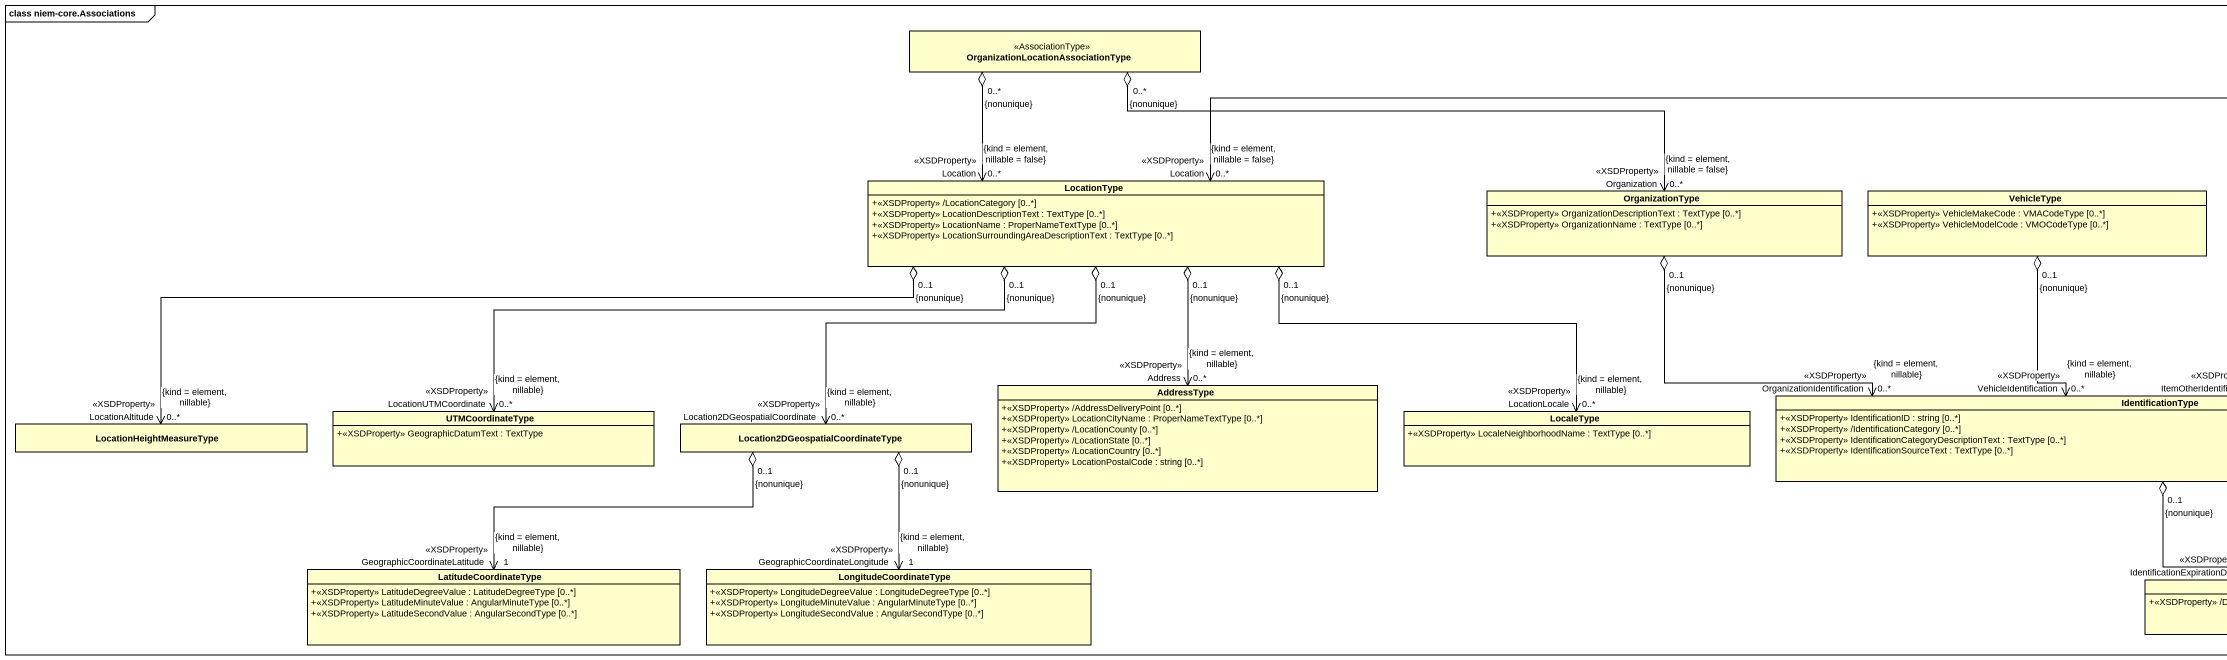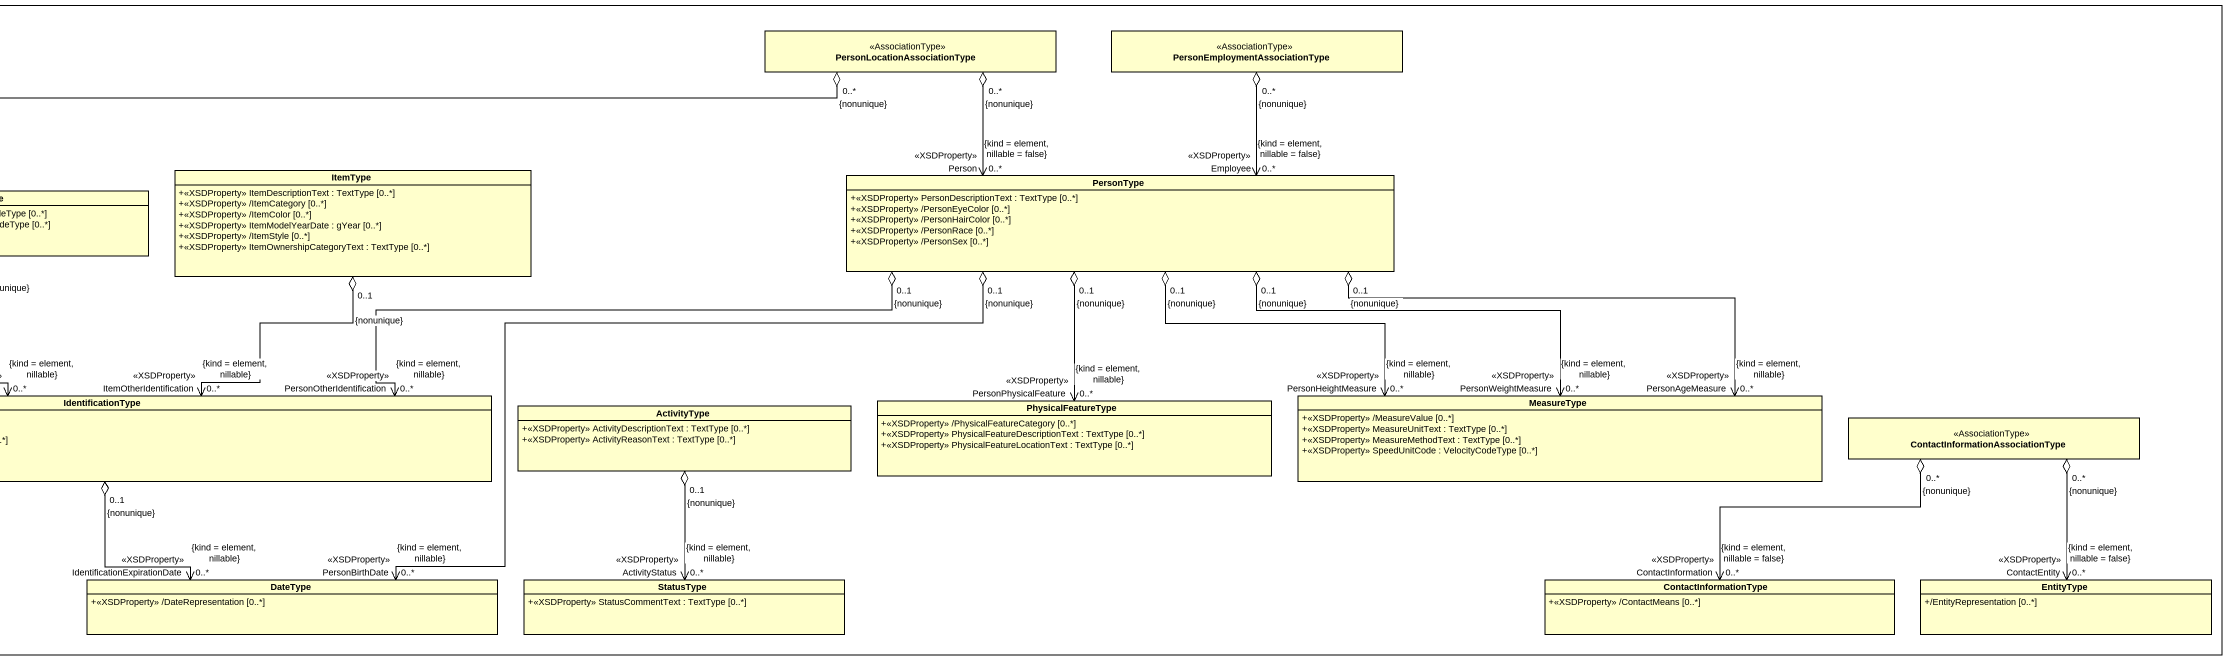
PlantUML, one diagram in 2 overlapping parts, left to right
@startuml
mainframe class niem-core.Associations
hide circle
hide empty members
skinparam classAttributeIconSize 0
class "OrganizationLocationAssociationType" as OrganizationLocationAssociat <<AssociationType>>
class "PersonLocationAssociationType" as PersonLocationAssociationTyp <<AssociationType>>
class "PersonEmploymentAssociationType" as PersonEmploymentAssociationT <<AssociationType>>
class LocationType {
  +<<XSDProperty>> /LocationCategory [0..*]
  +<<XSDProperty>> LocationDescriptionText : TextType [0..*]
  +<<XSDProperty>> LocationName : ProperNameTextType [0..*]
  +<<XSDProperty>> LocationSurroundingAreaDescriptionText : TextType [0..*]
}
class OrganizationType {
  +<<XSDProperty>> OrganizationDescriptionText : TextType [0..*]
  +<<XSDProperty>> OrganizationName : TextType [0..*]
}
class VehicleType {
  +<<XSDProperty>> VehicleMakeCode : VMACodeType [0..*]
  +<<XSDProperty>> VehicleModelCode : VMOCodeType [0..*]
}
class ItemType {
  +<<XSDProperty>> ItemDescriptionText : TextType [0..*]
  +<<XSDProperty>> /ItemCategory [0..*]
  +<<XSDProperty>> /ItemColor [0..*]
  +<<XSDProperty>> ItemModelYearDate : gYear [0..*]
  +<<XSDProperty>> /ItemStyle [0..*]
  +<<XSDProperty>> ItemOwnershipCategoryText : TextType [0..*]
}
class PersonType {
  +<<XSDProperty>> PersonDescriptionText : TextType [0..*]
  +<<XSDProperty>> /PersonEyeColor [0..*]
  +<<XSDProperty>> /PersonHairColor [0..*]
  +<<XSDProperty>> /PersonRace [0..*]
  +<<XSDProperty>> /PersonSex [0..*]
}
class AddressType {
  +<<XSDProperty>> /AddressDeliveryPoint [0..*]
  +<<XSDProperty>> LocationCityName : ProperNameTextType [0..*]
  +<<XSDProperty>> /LocationCounty [0..*]
  +<<XSDProperty>> /LocationState [0..*]
  +<<XSDProperty>> /LocationCountry [0..*]
  +<<XSDProperty>> LocationPostalCode : string [0..*]
}
class LocationHeightMeasureType
class UTMCoordinateType {
  +<<XSDProperty>> GeographicDatumText : TextType
}
class "Location2DGeospatialCoordinateType" as Location2DGeospatialCoordina
class LocaleType {
  +<<XSDProperty>> LocaleNeighborhoodName : TextType [0..*]
}
class IdentificationType {
  +<<XSDProperty>> IdentificationID : string [0..*]
  +<<XSDProperty>> /IdentificationCategory [0..*]
  +<<XSDProperty>> IdentificationCategoryDescriptionText : TextType [0..*]
  +<<XSDProperty>> IdentificationSourceText : TextType [0..*]
}
class ActivityType {
  +<<XSDProperty>> ActivityDescriptionText : TextType [0..*]
  +<<XSDProperty>> ActivityReasonText : TextType [0..*]
}
class PhysicalFeatureType {
  +<<XSDProperty>> /PhysicalFeatureCategory [0..*]
  +<<XSDProperty>> PhysicalFeatureDescriptionText : TextType [0..*]
  +<<XSDProperty>> PhysicalFeatureLocationText : TextType [0..*]
}
class MeasureType {
  +<<XSDProperty>> /MeasureValue [0..*]
  +<<XSDProperty>> MeasureUnitText : TextType [0..*]
  +<<XSDProperty>> MeasureMethodText : TextType [0..*]
  +<<XSDProperty>> SpeedUnitCode : VelocityCodeType [0..*]
}
class "ContactInformationAssociationType" as ContactInformationAssociatio <<AssociationType>>
class LatitudeCoordinateType {
  +<<XSDProperty>> LatitudeDegreeValue : LatitudeDegreeType [0..*]
  +<<XSDProperty>> LatitudeMinuteValue : AngularMinuteType [0..*]
  +<<XSDProperty>> LatitudeSecondValue : AngularSecondType [0..*]
}
class LongitudeCoordinateType {
  +<<XSDProperty>> LongitudeDegreeValue : LongitudeDegreeType [0..*]
  +<<XSDProperty>> LongitudeMinuteValue : AngularMinuteType [0..*]
  +<<XSDProperty>> LongitudeSecondValue : AngularSecondType [0..*]
}
class DateType {
  +<<XSDProperty>> /DateRepresentation [0..*]
}
class StatusType {
  +<<XSDProperty>> StatusCommentText : TextType [0..*]
}
class ContactInformationType {
  +<<XSDProperty>> /ContactMeans [0..*]
}
class EntityType {
  +/EntityRepresentation [0..*]
}
OrganizationLocationAssociat "0..*\n{nonunique}" o--> "Location\n<<XSDProperty>>\n0..*\n{kind = element, nillable = false}" LocationType
OrganizationLocationAssociat "0..*\n{nonunique}" o-right-> "Organization\n<<XSDProperty>>\n0..*\n{kind = element, nillable = false}" OrganizationType
PersonLocationAssociationTyp "0..*\n{nonunique}" o-left-> "Location\n<<XSDProperty>>\n0..*\n{kind = element, nillable = false}" LocationType
PersonLocationAssociationTyp "0..*\n{nonunique}" o--> "Person\n<<XSDProperty>>\n0..*\n{kind = element, nillable = false}" PersonType
PersonEmploymentAssociationT "0..*\n{nonunique}" o--> "Employee\n<<XSDProperty>>\n0..*\n{kind = element, nillable = false}" PersonType
LocationType "0..1\n{nonunique}" o--> "Address\n<<XSDProperty>>\n0..*\n{kind = element, nillable}" AddressType
LocationType "0..1\n{nonunique}" o-left-> "LocationAltitude\n<<XSDProperty>>\n0..*\n{kind = element, nillable}" LocationHeightMeasureType
LocationType "0..1\n{nonunique}" o-left-> "LocationUTMCoordinate\n<<XSDProperty>>\n0..*\n{kind = element, nillable}" UTMCoordinateType
LocationType "0..1\n{nonunique}" o--> "Location2DGeospatialCoordinate\n<<XSDProperty>>\n0..*\n{kind = element, nillable}" Location2DGeospatialCoordina
LocationType "0..1\n{nonunique}" o-right-> "LocationLocale\n<<XSDProperty>>\n0..*\n{kind = element, nillable}" LocaleType
OrganizationType "0..1\n{nonunique}" o-right-> "OrganizationIdentification\n<<XSDProperty>>\n0..*\n{kind = element, nillable}" IdentificationType
VehicleType "0..1\n{nonunique}" o--> "VehicleIdentification\n<<XSDProperty>>\n0..*\n{kind = element, nillable}" IdentificationType
ItemType "0..1\n{nonunique}" o--> "ItemOtherIdentification\n<<XSDProperty>>\n0..*\n{kind = element, nillable}" IdentificationType
PersonType "0..1\n{nonunique}" o-left-> "PersonOtherIdentification\n<<XSDProperty>>\n0..*\n{kind = element, nillable}" IdentificationType
PersonType "0..1\n{nonunique}" o--> "PersonPhysicalFeature\n<<XSDProperty>>\n0..*\n{kind = element, nillable}" PhysicalFeatureType
PersonType "0..1\n{nonunique}" o-right-> "PersonHeightMeasure\n<<XSDProperty>>\n0..*\n{kind = element, nillable}" MeasureType
PersonType "0..1\n{nonunique}" o-right-> "PersonWeightMeasure\n<<XSDProperty>>\n0..*\n{kind = element, nillable}" MeasureType
PersonType "0..1\n{nonunique}" o-right-> "PersonAgeMeasure\n<<XSDProperty>>\n0..*\n{kind = element, nillable}" MeasureType
PersonType "0..1\n{nonunique}" o-left-> "PersonBirthDate\n<<XSDProperty>>\n0..*\n{kind = element, nillable}" DateType
Location2DGeospatialCoordina "0..1\n{nonunique}" o-left-> "GeographicCoordinateLatitude\n<<XSDProperty>>\n1\n{kind = element, nillable}" LatitudeCoordinateType
Location2DGeospatialCoordina "0..1\n{nonunique}" o--> "GeographicCoordinateLongitude\n<<XSDProperty>>\n1\n{kind = element, nillable}" LongitudeCoordinateType
IdentificationType "0..1\n{nonunique}" o--> "IdentificationExpirationDate\n<<XSDProperty>>\n0..*\n{kind = element, nillable}" DateType
ActivityType "0..1\n{nonunique}" o--> "ActivityStatus\n<<XSDProperty>>\n0..*\n{kind = element, nillable}" StatusType
ContactInformationAssociatio "0..*\n{nonunique}" o--> "ContactInformation\n<<XSDProperty>>\n0..*\n{kind = element, nillable = false}" ContactInformationType
ContactInformationAssociatio "0..*\n{nonunique}" o--> "ContactEntity\n<<XSDProperty>>\n0..*\n{kind = element, nillable = false}" EntityType
@enduml
